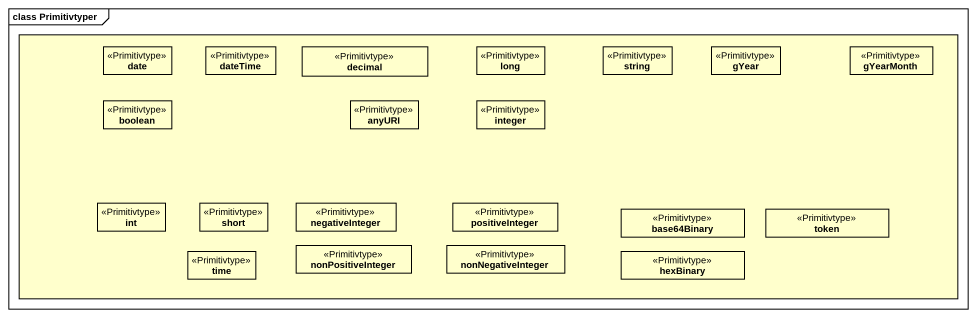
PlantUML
@startuml
mainframe class Primitivtyper
hide circle
hide empty members
rectangle " " as rectangle1 #FFFFCC {
  class date <<Primitivtype>>
  class dateTime <<Primitivtype>>
  class decimal <<Primitivtype>>
  class long <<Primitivtype>>
  class string <<Primitivtype>>
  class gYear <<Primitivtype>>
  class gYearMonth <<Primitivtype>>
  class boolean <<Primitivtype>>
  class anyURI <<Primitivtype>>
  class integer <<Primitivtype>>
  class int <<Primitivtype>>
  class short <<Primitivtype>>
  class negativeInteger <<Primitivtype>>
  class positiveInteger <<Primitivtype>>
  class base64Binary <<Primitivtype>>
  class token <<Primitivtype>>
  class nonPositiveInteger <<Primitivtype>>
  class nonNegativeInteger <<Primitivtype>>
  class time <<Primitivtype>>
  class hexBinary <<Primitivtype>>
}
@enduml
